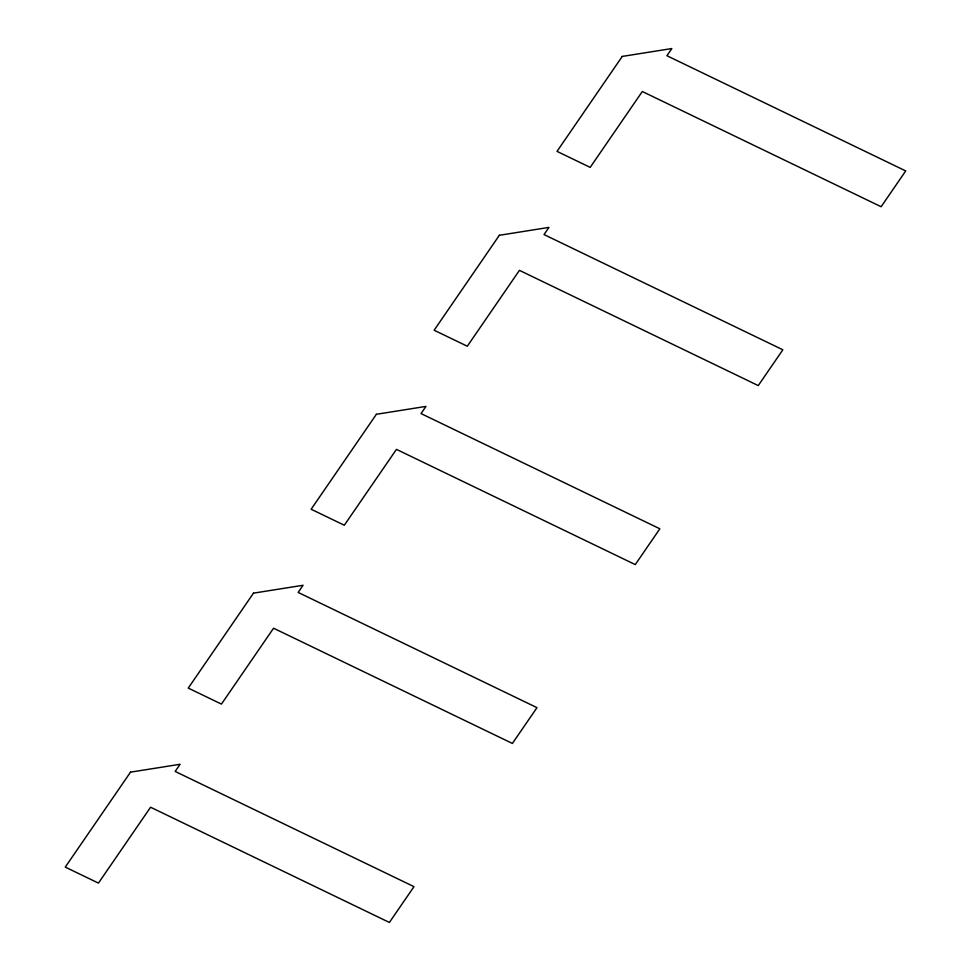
<?xml version="1.0" encoding="UTF-8"?>
<svg xmlns="http://www.w3.org/2000/svg" width="971" height="971" viewBox="0 0 971 971"><rect width="100%" height="100%" fill="white"/><g stroke="black" fill="none" stroke-linecap="round" stroke-linejoin="round"><path stroke-width="1.46" d="M130.515 772.151L65.275 867.103L98.447 883.1L150.578 807.229L389.395 922.45L413.986 886.657L175.168 771.435L180.084 764.274L130.515 772.151M253.492 593.147L188.265 688.087L221.437 704.096L273.567 628.213L512.385 743.446L536.975 707.653L298.158 592.431L303.073 585.27L253.492 593.147M376.384 414.289L311.145 509.241L344.317 525.238L396.447 449.367L635.265 564.588L659.855 528.794L421.038 413.573L425.953 406.412L376.384 414.289M499.361 235.285L434.134 330.225L467.306 346.234L519.436 270.351L758.254 385.584L782.844 349.791L544.027 234.569L548.943 227.408L499.361 235.285M622.253 56.427L557.014 151.379L590.186 167.376L642.317 91.505L881.134 206.726L905.725 170.932L666.907 55.711L671.823 48.55L622.253 56.427"/></g></svg>
